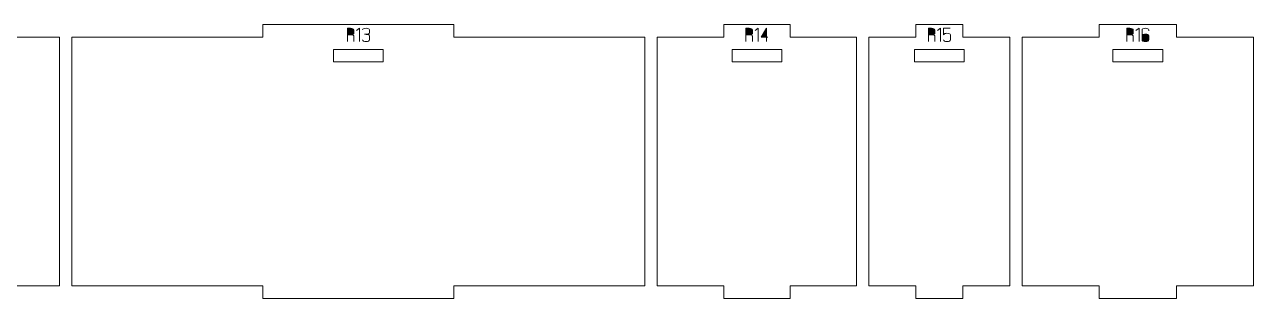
# Model space of a CAD drawing. Header units: centimetres. Extents: x -250 to 250, y -508 to 508.
# Drawn here: x 104.81 to 134.46, y 59.58 to 66.18 of the extents above; entities that cross this region are included whole.
import ezdxf

# ---------------------------------------------------------------- set-up
doc = ezdxf.new("R2010")
doc.units = ezdxf.units.CM
doc.header["$MEASUREMENT"] = 0
doc.layers.add('Capa 1', color=7, linetype='Continuous')

msp = doc.modelspace()

# ---------------------------------------------------------------- hatches: boundary and pattern name
at = {"layer": 'Capa 1', "true_color": 0x3e4095}
h = msp.add_hatch(color=175, dxfattribs=at)
edge = h.paths.add_edge_path()
edge.add_spline(control_points=[(112.66938, 65.93568), (112.70179, 65.93782), (112.72365, 65.94202), (112.73496, 65.94829), (112.74628, 65.95456), (112.75193, 65.96167), (112.75193, 65.96962), (112.75193, 65.96962), (112.75193, 66.05538), (112.75193, 66.05538), (112.75193, 66.06516), (112.74391, 66.07349), (112.72786, 66.08037), (112.7118, 66.08725), (112.69231, 66.09069), (112.66938, 66.09069), (112.66938, 66.09069), (112.59463, 66.09069), (112.59463, 66.09069), (112.59463, 66.09069), (112.59463, 65.93568), (112.59463, 65.93568), (112.59463, 65.93568), (112.66938, 65.93568), (112.66938, 65.93568)], knot_values=[0, 0, 0, 0, 0.125, 0.125, 0.125, 0.25, 0.25, 0.25, 0.375, 0.375, 0.375, 0.5, 0.5, 0.5, 0.625, 0.625, 0.625, 0.75, 0.75, 0.75, 0.875, 0.875, 0.875, 1, 1, 1, 1], degree=3, periodic=1)
h = msp.add_hatch(color=175, dxfattribs=at)
edge = h.paths.add_edge_path()
edge.add_spline(control_points=[(112.59463, 65.77425), (112.59463, 65.77425), (112.59463, 66.09069), (112.59463, 66.09069), (112.59463, 66.09069), (112.66938, 66.09069), (112.66938, 66.09069), (112.69231, 66.09069), (112.7118, 66.08725), (112.72786, 66.08037), (112.74391, 66.07349), (112.75193, 66.06516), (112.75193, 66.05538), (112.75193, 66.05538), (112.75193, 65.96962), (112.75193, 65.96962), (112.75193, 65.96167), (112.74628, 65.95456), (112.73496, 65.94829), (112.72365, 65.94202), (112.70179, 65.93782), (112.66938, 65.93568), (112.70179, 65.93354), (112.72365, 65.92934), (112.73496, 65.92307), (112.74628, 65.9168), (112.75193, 65.90969), (112.75193, 65.90174), (112.75193, 65.90174), (112.75193, 65.77425), (112.75193, 65.77425), (112.75193, 65.77425), (112.75193, 65.90174), (112.75193, 65.90174), (112.75193, 65.90969), (112.74628, 65.9168), (112.73496, 65.92307), (112.72365, 65.92934), (112.70179, 65.93354), (112.66938, 65.93568), (112.66938, 65.93568), (112.59463, 65.93568), (112.59463, 65.93568), (112.59463, 65.93568), (112.59463, 65.77425), (112.59463, 65.77425)], knot_values=[0, 0, 0, 0, 0.06666667, 0.06666667, 0.06666667, 0.13333333, 0.13333333, 0.13333333, 0.2, 0.2, 0.2, 0.26666667, 0.26666667, 0.26666667, 0.33333333, 0.33333333, 0.33333333, 0.4, 0.4, 0.4, 0.46666667, 0.46666667, 0.46666667, 0.53333333, 0.53333333, 0.53333333, 0.6, 0.6, 0.6, 0.66666667, 0.66666667, 0.66666667, 0.73333333, 0.73333333, 0.73333333, 0.8, 0.8, 0.8, 0.86666667, 0.86666667, 0.86666667, 0.93333333, 0.93333333, 0.93333333, 1, 1, 1, 1], degree=3, periodic=1)
h = msp.add_hatch(color=175, dxfattribs=at)
edge = h.paths.add_edge_path()
edge.add_spline(control_points=[(112.89089, 66.09115), (112.89089, 66.09115), (112.81476, 66.03841), (112.81476, 66.03841), (112.81476, 66.03841), (112.89089, 66.09115), (112.89089, 66.09115), (112.89089, 66.09115), (112.89089, 65.77425), (112.89089, 65.77425), (112.89089, 65.77425), (112.89089, 66.09115), (112.89089, 66.09115)], knot_values=[0, 0, 0, 0, 0.25, 0.25, 0.25, 0.5, 0.5, 0.5, 0.75, 0.75, 0.75, 1, 1, 1, 1], degree=3, periodic=1)
h = msp.add_hatch(color=175, dxfattribs=at)
edge = h.paths.add_edge_path()
edge.add_spline(control_points=[(113.04407, 65.77425), (113.02053, 65.77425), (113.00088, 65.77769), (112.98514, 65.78457), (112.96939, 65.79145), (112.96152, 65.79978), (112.96152, 65.80956), (112.96152, 65.79978), (112.96939, 65.79145), (112.98514, 65.78457), (113.00088, 65.77769), (113.02053, 65.77425), (113.04407, 65.77425), (113.06761, 65.77425), (113.08726, 65.77769), (113.103, 65.78457), (113.11875, 65.79145), (113.12662, 65.79978), (113.12662, 65.80956), (113.12662, 65.80956), (113.12662, 65.91275), (113.12662, 65.91275), (113.12662, 65.92101), (113.12096, 65.92819), (113.10965, 65.9343), (113.09834, 65.94042), (113.06517, 65.94455), (113.01013, 65.94669), (113.06486, 65.95005), (113.09773, 65.95403), (113.10873, 65.95861), (113.11974, 65.9632), (113.1257, 65.97069), (113.12662, 65.98108), (113.12662, 65.98108), (113.12662, 66.05538), (113.12662, 66.05538), (113.12662, 66.06516), (113.11875, 66.07349), (113.103, 66.08037), (113.08726, 66.08725), (113.06761, 66.09069), (113.04407, 66.09069), (113.02053, 66.09069), (113.00088, 66.08725), (112.98514, 66.08037), (112.96939, 66.07349), (112.96152, 66.06516), (112.96152, 66.05538), (112.96152, 66.06516), (112.96939, 66.07349), (112.98514, 66.08037), (113.00088, 66.08725), (113.02053, 66.09069), (113.04407, 66.09069), (113.06761, 66.09069), (113.08726, 66.08725), (113.103, 66.08037), (113.11875, 66.07349), (113.12662, 66.06516), (113.12662, 66.05538), (113.12662, 66.05538), (113.12662, 65.98108), (113.12662, 65.98108), (113.1257, 65.97069), (113.11974, 65.9632), (113.10873, 65.95861), (113.09773, 65.95403), (113.06486, 65.95005), (113.01013, 65.94669), (113.06517, 65.94455), (113.09834, 65.94042), (113.10965, 65.9343), (113.12096, 65.92819), (113.12662, 65.92101), (113.12662, 65.91275), (113.12662, 65.91275), (113.12662, 65.80956), (113.12662, 65.80956), (113.12662, 65.79978), (113.11875, 65.79145), (113.103, 65.78457), (113.08726, 65.77769), (113.06761, 65.77425), (113.04407, 65.77425)], knot_values=[0, 0, 0, 0, 0.03571429, 0.03571429, 0.03571429, 0.07142857, 0.07142857, 0.07142857, 0.10714286, 0.10714286, 0.10714286, 0.14285714, 0.14285714, 0.14285714, 0.17857143, 0.17857143, 0.17857143, 0.21428571, 0.21428571, 0.21428571, 0.25, 0.25, 0.25, 0.28571429, 0.28571429, 0.28571429, 0.32142857, 0.32142857, 0.32142857, 0.35714286, 0.35714286, 0.35714286, 0.39285714, 0.39285714, 0.39285714, 0.42857143, 0.42857143, 0.42857143, 0.46428571, 0.46428571, 0.46428571, 0.5, 0.5, 0.5, 0.53571429, 0.53571429, 0.53571429, 0.57142857, 0.57142857, 0.57142857, 0.60714286, 0.60714286, 0.60714286, 0.64285714, 0.64285714, 0.64285714, 0.67857143, 0.67857143, 0.67857143, 0.71428571, 0.71428571, 0.71428571, 0.75, 0.75, 0.75, 0.78571429, 0.78571429, 0.78571429, 0.82142857, 0.82142857, 0.82142857, 0.85714286, 0.85714286, 0.85714286, 0.89285714, 0.89285714, 0.89285714, 0.92857143, 0.92857143, 0.92857143, 0.96428571, 0.96428571, 0.96428571, 1, 1, 1, 1], degree=3, periodic=1)
h = msp.add_hatch(color=175, dxfattribs=at)
edge = h.paths.add_edge_path()
edge.add_spline(control_points=[(122.28724, 65.93568), (122.31965, 65.93782), (122.34151, 65.94202), (122.35282, 65.94829), (122.36414, 65.95456), (122.36979, 65.96167), (122.36979, 65.96962), (122.36979, 65.96962), (122.36979, 66.05538), (122.36979, 66.05538), (122.36979, 66.06516), (122.36177, 66.07349), (122.34572, 66.08037), (122.32966, 66.08725), (122.31017, 66.09069), (122.28724, 66.09069), (122.28724, 66.09069), (122.21249, 66.09069), (122.21249, 66.09069), (122.21249, 66.09069), (122.21249, 65.93568), (122.21249, 65.93568), (122.21249, 65.93568), (122.28724, 65.93568), (122.28724, 65.93568)], knot_values=[0, 0, 0, 0, 0.125, 0.125, 0.125, 0.25, 0.25, 0.25, 0.375, 0.375, 0.375, 0.5, 0.5, 0.5, 0.625, 0.625, 0.625, 0.75, 0.75, 0.75, 0.875, 0.875, 0.875, 1, 1, 1, 1], degree=3, periodic=1)
h = msp.add_hatch(color=175, dxfattribs=at)
edge = h.paths.add_edge_path()
edge.add_spline(control_points=[(122.21249, 65.77425), (122.21249, 65.77425), (122.21249, 66.09069), (122.21249, 66.09069), (122.21249, 66.09069), (122.28724, 66.09069), (122.28724, 66.09069), (122.31017, 66.09069), (122.32966, 66.08725), (122.34572, 66.08037), (122.36177, 66.07349), (122.36979, 66.06516), (122.36979, 66.05538), (122.36979, 66.05538), (122.36979, 65.96962), (122.36979, 65.96962), (122.36979, 65.96167), (122.36414, 65.95456), (122.35282, 65.94829), (122.34151, 65.94202), (122.31965, 65.93782), (122.28724, 65.93568), (122.31965, 65.93354), (122.34151, 65.92934), (122.35282, 65.92307), (122.36414, 65.9168), (122.36979, 65.90969), (122.36979, 65.90174), (122.36979, 65.90174), (122.36979, 65.77425), (122.36979, 65.77425), (122.36979, 65.77425), (122.36979, 65.90174), (122.36979, 65.90174), (122.36979, 65.90969), (122.36414, 65.9168), (122.35282, 65.92307), (122.34151, 65.92934), (122.31965, 65.93354), (122.28724, 65.93568), (122.28724, 65.93568), (122.21249, 65.93568), (122.21249, 65.93568), (122.21249, 65.93568), (122.21249, 65.77425), (122.21249, 65.77425)], knot_values=[0, 0, 0, 0, 0.06666667, 0.06666667, 0.06666667, 0.13333333, 0.13333333, 0.13333333, 0.2, 0.2, 0.2, 0.26666667, 0.26666667, 0.26666667, 0.33333333, 0.33333333, 0.33333333, 0.4, 0.4, 0.4, 0.46666667, 0.46666667, 0.46666667, 0.53333333, 0.53333333, 0.53333333, 0.6, 0.6, 0.6, 0.66666667, 0.66666667, 0.66666667, 0.73333333, 0.73333333, 0.73333333, 0.8, 0.8, 0.8, 0.86666667, 0.86666667, 0.86666667, 0.93333333, 0.93333333, 0.93333333, 1, 1, 1, 1], degree=3, periodic=1)
h = msp.add_hatch(color=175, dxfattribs=at)
edge = h.paths.add_edge_path()
edge.add_spline(control_points=[(122.50875, 66.09115), (122.50875, 66.09115), (122.43262, 66.03841), (122.43262, 66.03841), (122.43262, 66.03841), (122.50875, 66.09115), (122.50875, 66.09115), (122.50875, 66.09115), (122.50875, 65.77425), (122.50875, 65.77425), (122.50875, 65.77425), (122.50875, 66.09115), (122.50875, 66.09115)], knot_values=[0, 0, 0, 0, 0.25, 0.25, 0.25, 0.5, 0.5, 0.5, 0.75, 0.75, 0.75, 1, 1, 1, 1], degree=3, periodic=1)
h = msp.add_hatch(color=175, dxfattribs=at)
edge = h.paths.add_edge_path()
edge.add_spline(control_points=[(122.70917, 65.87881), (122.70917, 65.87881), (122.70917, 66.09115), (122.70917, 66.09115), (122.70917, 66.09115), (122.57938, 65.87881), (122.57938, 65.87881), (122.57938, 65.87881), (122.70917, 65.87881), (122.70917, 65.87881)], knot_values=[0, 0, 0, 0, 0.33333333, 0.33333333, 0.33333333, 0.66666667, 0.66666667, 0.66666667, 1, 1, 1, 1], degree=3, periodic=1)
h = msp.add_hatch(color=175, dxfattribs=at)
edge = h.paths.add_edge_path()
edge.add_spline(control_points=[(122.70917, 65.87881), (122.70917, 65.87881), (122.70917, 65.77425), (122.70917, 65.77425), (122.70917, 65.77425), (122.70917, 65.87881), (122.70917, 65.87881), (122.70917, 65.87881), (122.57938, 65.87881), (122.57938, 65.87881), (122.57938, 65.87881), (122.70917, 66.09115), (122.70917, 66.09115), (122.70917, 66.09115), (122.70917, 65.87881), (122.70917, 65.87881), (122.70917, 65.87881), (122.73898, 65.87881), (122.73898, 65.87881), (122.73898, 65.87881), (122.70917, 65.87881), (122.70917, 65.87881)], knot_values=[0, 0, 0, 0, 0.14285714, 0.14285714, 0.14285714, 0.28571429, 0.28571429, 0.28571429, 0.42857143, 0.42857143, 0.42857143, 0.57142857, 0.57142857, 0.57142857, 0.71428571, 0.71428571, 0.71428571, 0.85714286, 0.85714286, 0.85714286, 1, 1, 1, 1], degree=3, periodic=1)
h = msp.add_hatch(color=175, dxfattribs=at)
edge = h.paths.add_edge_path()
edge.add_spline(control_points=[(126.68784, 65.93568), (126.72025, 65.93782), (126.74211, 65.94202), (126.75342, 65.94829), (126.76474, 65.95456), (126.77039, 65.96167), (126.77039, 65.96962), (126.77039, 65.96962), (126.77039, 66.05538), (126.77039, 66.05538), (126.77039, 66.06516), (126.76237, 66.07349), (126.74632, 66.08037), (126.73026, 66.08725), (126.71077, 66.09069), (126.68784, 66.09069), (126.68784, 66.09069), (126.61309, 66.09069), (126.61309, 66.09069), (126.61309, 66.09069), (126.61309, 65.93568), (126.61309, 65.93568), (126.61309, 65.93568), (126.68784, 65.93568), (126.68784, 65.93568)], knot_values=[0, 0, 0, 0, 0.125, 0.125, 0.125, 0.25, 0.25, 0.25, 0.375, 0.375, 0.375, 0.5, 0.5, 0.5, 0.625, 0.625, 0.625, 0.75, 0.75, 0.75, 0.875, 0.875, 0.875, 1, 1, 1, 1], degree=3, periodic=1)
h = msp.add_hatch(color=175, dxfattribs=at)
edge = h.paths.add_edge_path()
edge.add_spline(control_points=[(126.61309, 65.77425), (126.61309, 65.77425), (126.61309, 66.09069), (126.61309, 66.09069), (126.61309, 66.09069), (126.68784, 66.09069), (126.68784, 66.09069), (126.71077, 66.09069), (126.73026, 66.08725), (126.74632, 66.08037), (126.76237, 66.07349), (126.77039, 66.06516), (126.77039, 66.05538), (126.77039, 66.05538), (126.77039, 65.96962), (126.77039, 65.96962), (126.77039, 65.96167), (126.76474, 65.95456), (126.75342, 65.94829), (126.74211, 65.94202), (126.72025, 65.93782), (126.68784, 65.93568), (126.72025, 65.93354), (126.74211, 65.92934), (126.75342, 65.92307), (126.76474, 65.9168), (126.77039, 65.90969), (126.77039, 65.90174), (126.77039, 65.90174), (126.77039, 65.77425), (126.77039, 65.77425), (126.77039, 65.77425), (126.77039, 65.90174), (126.77039, 65.90174), (126.77039, 65.90969), (126.76474, 65.9168), (126.75342, 65.92307), (126.74211, 65.92934), (126.72025, 65.93354), (126.68784, 65.93568), (126.68784, 65.93568), (126.61309, 65.93568), (126.61309, 65.93568), (126.61309, 65.93568), (126.61309, 65.77425), (126.61309, 65.77425)], knot_values=[0, 0, 0, 0, 0.06666667, 0.06666667, 0.06666667, 0.13333333, 0.13333333, 0.13333333, 0.2, 0.2, 0.2, 0.26666667, 0.26666667, 0.26666667, 0.33333333, 0.33333333, 0.33333333, 0.4, 0.4, 0.4, 0.46666667, 0.46666667, 0.46666667, 0.53333333, 0.53333333, 0.53333333, 0.6, 0.6, 0.6, 0.66666667, 0.66666667, 0.66666667, 0.73333333, 0.73333333, 0.73333333, 0.8, 0.8, 0.8, 0.86666667, 0.86666667, 0.86666667, 0.93333333, 0.93333333, 0.93333333, 1, 1, 1, 1], degree=3, periodic=1)
h = msp.add_hatch(color=175, dxfattribs=at)
edge = h.paths.add_edge_path()
edge.add_spline(control_points=[(126.90935, 66.09115), (126.90935, 66.09115), (126.83322, 66.03841), (126.83322, 66.03841), (126.83322, 66.03841), (126.90935, 66.09115), (126.90935, 66.09115), (126.90935, 66.09115), (126.90935, 65.77425), (126.90935, 65.77425), (126.90935, 65.77425), (126.90935, 66.09115), (126.90935, 66.09115)], knot_values=[0, 0, 0, 0, 0.25, 0.25, 0.25, 0.5, 0.5, 0.5, 0.75, 0.75, 0.75, 1, 1, 1, 1], degree=3, periodic=1)
h = msp.add_hatch(color=175, dxfattribs=at)
edge = h.paths.add_edge_path()
edge.add_spline(control_points=[(127.06253, 65.77425), (127.03899, 65.77425), (127.01934, 65.77769), (127.0036, 65.78457), (126.98785, 65.79145), (126.97998, 65.79978), (126.97998, 65.80956), (126.97998, 65.79978), (126.98785, 65.79145), (127.0036, 65.78457), (127.01934, 65.77769), (127.03899, 65.77425), (127.06253, 65.77425), (127.08607, 65.77425), (127.10572, 65.77769), (127.12146, 65.78457), (127.13721, 65.79145), (127.14508, 65.79978), (127.14508, 65.80956), (127.14508, 65.80956), (127.14508, 65.93522), (127.14508, 65.93522), (127.14508, 65.94501), (127.13721, 65.95334), (127.12146, 65.96022), (127.10572, 65.9671), (127.08607, 65.97054), (127.06253, 65.97054), (127.04113, 65.9687), (127.02462, 65.96625), (127.013, 65.9632), (127.00138, 65.96014), (126.99038, 65.95081), (126.97998, 65.93522), (126.97998, 65.93522), (126.97998, 66.09069), (126.97998, 66.09069), (126.97998, 66.09069), (127.13958, 66.09069), (127.13958, 66.09069), (127.13958, 66.09069), (126.97998, 66.09069), (126.97998, 66.09069), (126.97998, 66.09069), (126.97998, 65.93522), (126.97998, 65.93522), (126.99038, 65.95081), (127.00138, 65.96014), (127.013, 65.9632), (127.02462, 65.96625), (127.04113, 65.9687), (127.06253, 65.97054), (127.08607, 65.97054), (127.10572, 65.9671), (127.12146, 65.96022), (127.13721, 65.95334), (127.14508, 65.94501), (127.14508, 65.93522), (127.14508, 65.93522), (127.14508, 65.80956), (127.14508, 65.80956), (127.14508, 65.79978), (127.13721, 65.79145), (127.12146, 65.78457), (127.10572, 65.77769), (127.08607, 65.77425), (127.06253, 65.77425)], knot_values=[0, 0, 0, 0, 0.04545455, 0.04545455, 0.04545455, 0.09090909, 0.09090909, 0.09090909, 0.13636364, 0.13636364, 0.13636364, 0.18181818, 0.18181818, 0.18181818, 0.22727273, 0.22727273, 0.22727273, 0.27272727, 0.27272727, 0.27272727, 0.31818182, 0.31818182, 0.31818182, 0.36363636, 0.36363636, 0.36363636, 0.40909091, 0.40909091, 0.40909091, 0.45454545, 0.45454545, 0.45454545, 0.5, 0.5, 0.5, 0.54545455, 0.54545455, 0.54545455, 0.59090909, 0.59090909, 0.59090909, 0.63636364, 0.63636364, 0.63636364, 0.68181818, 0.68181818, 0.68181818, 0.72727273, 0.72727273, 0.72727273, 0.77272727, 0.77272727, 0.77272727, 0.81818182, 0.81818182, 0.81818182, 0.86363636, 0.86363636, 0.86363636, 0.90909091, 0.90909091, 0.90909091, 0.95454545, 0.95454545, 0.95454545, 1, 1, 1, 1], degree=3, periodic=1)
h = msp.add_hatch(color=175, dxfattribs=at)
edge = h.paths.add_edge_path()
edge.add_spline(control_points=[(131.47599, 65.93568), (131.5084, 65.93782), (131.53026, 65.94202), (131.54157, 65.94829), (131.55289, 65.95456), (131.55854, 65.96167), (131.55854, 65.96962), (131.55854, 65.96962), (131.55854, 66.05538), (131.55854, 66.05538), (131.55854, 66.06516), (131.55052, 66.07349), (131.53447, 66.08037), (131.51841, 66.08725), (131.49892, 66.09069), (131.47599, 66.09069), (131.47599, 66.09069), (131.40124, 66.09069), (131.40124, 66.09069), (131.40124, 66.09069), (131.40124, 65.93568), (131.40124, 65.93568), (131.40124, 65.93568), (131.47599, 65.93568), (131.47599, 65.93568)], knot_values=[0, 0, 0, 0, 0.125, 0.125, 0.125, 0.25, 0.25, 0.25, 0.375, 0.375, 0.375, 0.5, 0.5, 0.5, 0.625, 0.625, 0.625, 0.75, 0.75, 0.75, 0.875, 0.875, 0.875, 1, 1, 1, 1], degree=3, periodic=1)
h = msp.add_hatch(color=175, dxfattribs=at)
edge = h.paths.add_edge_path()
edge.add_spline(control_points=[(131.40124, 65.77425), (131.40124, 65.77425), (131.40124, 66.09069), (131.40124, 66.09069), (131.40124, 66.09069), (131.47599, 66.09069), (131.47599, 66.09069), (131.49892, 66.09069), (131.51841, 66.08725), (131.53447, 66.08037), (131.55052, 66.07349), (131.55854, 66.06516), (131.55854, 66.05538), (131.55854, 66.05538), (131.55854, 65.96962), (131.55854, 65.96962), (131.55854, 65.96167), (131.55289, 65.95456), (131.54157, 65.94829), (131.53026, 65.94202), (131.5084, 65.93782), (131.47599, 65.93568), (131.5084, 65.93354), (131.53026, 65.92934), (131.54157, 65.92307), (131.55289, 65.9168), (131.55854, 65.90969), (131.55854, 65.90174), (131.55854, 65.90174), (131.55854, 65.77425), (131.55854, 65.77425), (131.55854, 65.77425), (131.55854, 65.90174), (131.55854, 65.90174), (131.55854, 65.90969), (131.55289, 65.9168), (131.54157, 65.92307), (131.53026, 65.92934), (131.5084, 65.93354), (131.47599, 65.93568), (131.47599, 65.93568), (131.40124, 65.93568), (131.40124, 65.93568), (131.40124, 65.93568), (131.40124, 65.77425), (131.40124, 65.77425)], knot_values=[0, 0, 0, 0, 0.06666667, 0.06666667, 0.06666667, 0.13333333, 0.13333333, 0.13333333, 0.2, 0.2, 0.2, 0.26666667, 0.26666667, 0.26666667, 0.33333333, 0.33333333, 0.33333333, 0.4, 0.4, 0.4, 0.46666667, 0.46666667, 0.46666667, 0.53333333, 0.53333333, 0.53333333, 0.6, 0.6, 0.6, 0.66666667, 0.66666667, 0.66666667, 0.73333333, 0.73333333, 0.73333333, 0.8, 0.8, 0.8, 0.86666667, 0.86666667, 0.86666667, 0.93333333, 0.93333333, 0.93333333, 1, 1, 1, 1], degree=3, periodic=1)
h = msp.add_hatch(color=175, dxfattribs=at)
edge = h.paths.add_edge_path()
edge.add_spline(control_points=[(131.6975, 66.09115), (131.6975, 66.09115), (131.62137, 66.03841), (131.62137, 66.03841), (131.62137, 66.03841), (131.6975, 66.09115), (131.6975, 66.09115), (131.6975, 66.09115), (131.6975, 65.77425), (131.6975, 65.77425), (131.6975, 65.77425), (131.6975, 66.09115), (131.6975, 66.09115)], knot_values=[0, 0, 0, 0, 0.25, 0.25, 0.25, 0.5, 0.5, 0.5, 0.75, 0.75, 0.75, 1, 1, 1, 1], degree=3, periodic=1)
h = msp.add_hatch(color=175, dxfattribs=at)
edge = h.paths.add_edge_path()
edge.add_spline(control_points=[(131.85068, 65.77425), (131.82714, 65.77425), (131.80749, 65.77769), (131.79175, 65.78457), (131.776, 65.79145), (131.76813, 65.79978), (131.76813, 65.80956), (131.76813, 65.80956), (131.76813, 65.91642), (131.76813, 65.91642), (131.76813, 65.91642), (131.76813, 66.05538), (131.76813, 66.05538), (131.76813, 66.06516), (131.776, 66.07349), (131.79175, 66.08037), (131.80749, 66.08725), (131.82714, 66.09069), (131.85068, 66.09069), (131.87422, 66.09069), (131.89387, 66.08725), (131.90961, 66.08037), (131.92536, 66.07349), (131.93323, 66.06516), (131.93323, 66.05538), (131.93323, 66.05538), (131.93323, 66.0297), (131.93323, 66.0297), (131.93323, 66.0297), (131.93323, 66.05538), (131.93323, 66.05538), (131.93323, 66.06516), (131.92536, 66.07349), (131.90961, 66.08037), (131.89387, 66.08725), (131.87422, 66.09069), (131.85068, 66.09069), (131.82714, 66.09069), (131.80749, 66.08725), (131.79175, 66.08037), (131.776, 66.07349), (131.76813, 66.06516), (131.76813, 66.05538), (131.76813, 66.05538), (131.76813, 65.91642), (131.76813, 65.91642), (131.76813, 65.92559), (131.77768, 65.93377), (131.79679, 65.94095), (131.8159, 65.94814), (131.83386, 65.95173), (131.85068, 65.95173), (131.87422, 65.95173), (131.89387, 65.94829), (131.90961, 65.94141), (131.92536, 65.93453), (131.93323, 65.9262), (131.93323, 65.91642), (131.93323, 65.91642), (131.93323, 65.80956), (131.93323, 65.80956), (131.93323, 65.79978), (131.92536, 65.79145), (131.90961, 65.78457), (131.89387, 65.77769), (131.87422, 65.77425), (131.85068, 65.77425)], knot_values=[0, 0, 0, 0, 0.04545455, 0.04545455, 0.04545455, 0.09090909, 0.09090909, 0.09090909, 0.13636364, 0.13636364, 0.13636364, 0.18181818, 0.18181818, 0.18181818, 0.22727273, 0.22727273, 0.22727273, 0.27272727, 0.27272727, 0.27272727, 0.31818182, 0.31818182, 0.31818182, 0.36363636, 0.36363636, 0.36363636, 0.40909091, 0.40909091, 0.40909091, 0.45454545, 0.45454545, 0.45454545, 0.5, 0.5, 0.5, 0.54545455, 0.54545455, 0.54545455, 0.59090909, 0.59090909, 0.59090909, 0.63636364, 0.63636364, 0.63636364, 0.68181818, 0.68181818, 0.68181818, 0.72727273, 0.72727273, 0.72727273, 0.77272727, 0.77272727, 0.77272727, 0.81818182, 0.81818182, 0.81818182, 0.86363636, 0.86363636, 0.86363636, 0.90909091, 0.90909091, 0.90909091, 0.95454545, 0.95454545, 0.95454545, 1, 1, 1, 1], degree=3, periodic=1)
h = msp.add_hatch(color=175, dxfattribs=at)
edge = h.paths.add_edge_path()
edge.add_spline(control_points=[(131.76813, 65.80956), (131.76813, 65.79978), (131.776, 65.79145), (131.79175, 65.78457), (131.80749, 65.77769), (131.82714, 65.77425), (131.85068, 65.77425), (131.87422, 65.77425), (131.89387, 65.77769), (131.90961, 65.78457), (131.92536, 65.79145), (131.93323, 65.79978), (131.93323, 65.80956), (131.93323, 65.80956), (131.93323, 65.91642), (131.93323, 65.91642), (131.93323, 65.9262), (131.92536, 65.93453), (131.90961, 65.94141), (131.89387, 65.94829), (131.87422, 65.95173), (131.85068, 65.95173), (131.83386, 65.95173), (131.8159, 65.94814), (131.79679, 65.94095), (131.77768, 65.93377), (131.76813, 65.92559), (131.76813, 65.91642), (131.76813, 65.91642), (131.76813, 65.80956), (131.76813, 65.80956)], knot_values=[0, 0, 0, 0, 0.1, 0.1, 0.1, 0.2, 0.2, 0.2, 0.3, 0.3, 0.3, 0.4, 0.4, 0.4, 0.5, 0.5, 0.5, 0.6, 0.6, 0.6, 0.7, 0.7, 0.7, 0.8, 0.8, 0.8, 0.9, 0.9, 0.9, 1, 1, 1, 1], degree=3, periodic=1)

# ---------------------------------------------------------------- linework, layer by layer
at = {"layer": 'Capa 1', "color": 240, "lineweight": 20}
for points, knots in [([(100.84124, 65.88065), (100.84124, 65.88065), (100.84124, 59.88065), (100.84124, 59.88065), (100.84124, 59.88065), (102.44409, 59.88065), (102.44409, 59.88065), (102.44409, 59.88065), (102.44409, 59.58065), (102.44409, 59.58065), (102.44409, 59.58065), (104.04695, 59.58065), (104.04695, 59.58065), (104.04695, 59.58065), (104.04695, 59.88065), (104.04695, 59.88065), (104.04695, 59.88065), (105.64981, 59.88065), (105.64981, 59.88065), (105.64981, 59.88065), (105.64981, 65.88065), (105.64981, 65.88065), (105.64981, 65.88065), (104.04695, 65.88065), (104.04695, 65.88065), (104.04695, 65.88065), (104.04695, 66.18065), (104.04695, 66.18065), (104.04695, 66.18065), (102.44409, 66.18065), (102.44409, 66.18065), (102.44409, 66.18065), (102.44409, 65.88065), (102.44409, 65.88065), (102.44409, 65.88065), (100.84124, 65.88065), (100.84124, 65.88065)], [0, 0, 0, 0, 0.08333333, 0.08333333, 0.08333333, 0.16666667, 0.16666667, 0.16666667, 0.25, 0.25, 0.25, 0.33333333, 0.33333333, 0.33333333, 0.41666667, 0.41666667, 0.41666667, 0.5, 0.5, 0.5, 0.58333333, 0.58333333, 0.58333333, 0.66666667, 0.66666667, 0.66666667, 0.75, 0.75, 0.75, 0.83333333, 0.83333333, 0.83333333, 0.91666667, 0.91666667, 0.91666667, 1, 1, 1, 1]), ([(105.94981, 65.88065), (105.94981, 65.88065), (105.94981, 59.88065), (105.94981, 59.88065), (105.94981, 59.88065), (110.55702, 59.88065), (110.55702, 59.88065), (110.55702, 59.88065), (110.55702, 59.58065), (110.55702, 59.58065), (110.55702, 59.58065), (115.16423, 59.58065), (115.16423, 59.58065), (115.16423, 59.58065), (115.16423, 59.88065), (115.16423, 59.88065), (115.16423, 59.88065), (119.77145, 59.88065), (119.77145, 59.88065), (119.77145, 59.88065), (119.77145, 65.88065), (119.77145, 65.88065), (119.77145, 65.88065), (115.16423, 65.88065), (115.16423, 65.88065), (115.16423, 65.88065), (115.16423, 66.18065), (115.16423, 66.18065), (115.16423, 66.18065), (110.55702, 66.18065), (110.55702, 66.18065), (110.55702, 66.18065), (110.55702, 65.88065), (110.55702, 65.88065), (110.55702, 65.88065), (105.94981, 65.88065), (105.94981, 65.88065)], [0, 0, 0, 0, 0.08333333, 0.08333333, 0.08333333, 0.16666667, 0.16666667, 0.16666667, 0.25, 0.25, 0.25, 0.33333333, 0.33333333, 0.33333333, 0.41666667, 0.41666667, 0.41666667, 0.5, 0.5, 0.5, 0.58333333, 0.58333333, 0.58333333, 0.66666667, 0.66666667, 0.66666667, 0.75, 0.75, 0.75, 0.83333333, 0.83333333, 0.83333333, 0.91666667, 0.91666667, 0.91666667, 1, 1, 1, 1]), ([(120.07145, 65.88065), (120.07145, 65.88065), (120.07145, 59.88065), (120.07145, 59.88065), (120.07145, 59.88065), (121.6743, 59.88065), (121.6743, 59.88065), (121.6743, 59.88065), (121.6743, 59.58065), (121.6743, 59.58065), (121.6743, 59.58065), (123.27716, 59.58065), (123.27716, 59.58065), (123.27716, 59.58065), (123.27716, 59.88065), (123.27716, 59.88065), (123.27716, 59.88065), (124.88002, 59.88065), (124.88002, 59.88065), (124.88002, 59.88065), (124.88002, 65.88065), (124.88002, 65.88065), (124.88002, 65.88065), (123.27716, 65.88065), (123.27716, 65.88065), (123.27716, 65.88065), (123.27716, 66.18065), (123.27716, 66.18065), (123.27716, 66.18065), (121.6743, 66.18065), (121.6743, 66.18065), (121.6743, 66.18065), (121.6743, 65.88065), (121.6743, 65.88065), (121.6743, 65.88065), (120.07145, 65.88065), (120.07145, 65.88065)], [0, 0, 0, 0, 0.08333333, 0.08333333, 0.08333333, 0.16666667, 0.16666667, 0.16666667, 0.25, 0.25, 0.25, 0.33333333, 0.33333333, 0.33333333, 0.41666667, 0.41666667, 0.41666667, 0.5, 0.5, 0.5, 0.58333333, 0.58333333, 0.58333333, 0.66666667, 0.66666667, 0.66666667, 0.75, 0.75, 0.75, 0.83333333, 0.83333333, 0.83333333, 0.91666667, 0.91666667, 0.91666667, 1, 1, 1, 1]), ([(125.18002, 65.88065), (125.18002, 65.88065), (125.18002, 59.88065), (125.18002, 59.88065), (125.18002, 59.88065), (126.31273, 59.88065), (126.31273, 59.88065), (126.31273, 59.88065), (126.31273, 59.58065), (126.31273, 59.58065), (126.31273, 59.58065), (127.44545, 59.58065), (127.44545, 59.58065), (127.44545, 59.58065), (127.44545, 59.88065), (127.44545, 59.88065), (127.44545, 59.88065), (128.57816, 59.88065), (128.57816, 59.88065), (128.57816, 59.88065), (128.57816, 65.88065), (128.57816, 65.88065), (128.57816, 65.88065), (127.44545, 65.88065), (127.44545, 65.88065), (127.44545, 65.88065), (127.44545, 66.18065), (127.44545, 66.18065), (127.44545, 66.18065), (126.31273, 66.18065), (126.31273, 66.18065), (126.31273, 66.18065), (126.31273, 65.88065), (126.31273, 65.88065), (126.31273, 65.88065), (125.18002, 65.88065), (125.18002, 65.88065)], [0, 0, 0, 0, 0.08333333, 0.08333333, 0.08333333, 0.16666667, 0.16666667, 0.16666667, 0.25, 0.25, 0.25, 0.33333333, 0.33333333, 0.33333333, 0.41666667, 0.41666667, 0.41666667, 0.5, 0.5, 0.5, 0.58333333, 0.58333333, 0.58333333, 0.66666667, 0.66666667, 0.66666667, 0.75, 0.75, 0.75, 0.83333333, 0.83333333, 0.83333333, 0.91666667, 0.91666667, 0.91666667, 1, 1, 1, 1]), ([(128.87816, 65.88065), (128.87816, 65.88065), (128.87816, 59.88065), (128.87816, 59.88065), (128.87816, 59.88065), (130.73755, 59.88065), (130.73755, 59.88065), (130.73755, 59.88065), (130.73755, 59.58065), (130.73755, 59.58065), (130.73755, 59.58065), (132.59693, 59.58065), (132.59693, 59.58065), (132.59693, 59.58065), (132.59693, 59.88065), (132.59693, 59.88065), (132.59693, 59.88065), (134.45632, 59.88065), (134.45632, 59.88065), (134.45632, 59.88065), (134.45632, 65.88065), (134.45632, 65.88065), (134.45632, 65.88065), (132.59693, 65.88065), (132.59693, 65.88065), (132.59693, 65.88065), (132.59693, 66.18065), (132.59693, 66.18065), (132.59693, 66.18065), (130.73755, 66.18065), (130.73755, 66.18065), (130.73755, 66.18065), (130.73755, 65.88065), (130.73755, 65.88065), (130.73755, 65.88065), (128.87816, 65.88065), (128.87816, 65.88065)], [0, 0, 0, 0, 0.08333333, 0.08333333, 0.08333333, 0.16666667, 0.16666667, 0.16666667, 0.25, 0.25, 0.25, 0.33333333, 0.33333333, 0.33333333, 0.41666667, 0.41666667, 0.41666667, 0.5, 0.5, 0.5, 0.58333333, 0.58333333, 0.58333333, 0.66666667, 0.66666667, 0.66666667, 0.75, 0.75, 0.75, 0.83333333, 0.83333333, 0.83333333, 0.91666667, 0.91666667, 0.91666667, 1, 1, 1, 1]), ([(112.26063, 65.28106), (112.26063, 65.28106), (113.46063, 65.28106), (113.46063, 65.28106), (113.46063, 65.28106), (113.46063, 65.58106), (113.46063, 65.58106), (113.46063, 65.58106), (112.26063, 65.58106), (112.26063, 65.58106), (112.26063, 65.58106), (112.26063, 65.28106), (112.26063, 65.28106)], [0, 0, 0, 0, 0.25, 0.25, 0.25, 0.5, 0.5, 0.5, 0.75, 0.75, 0.75, 1, 1, 1, 1]), ([(121.87574, 65.28106), (121.87574, 65.28106), (123.07574, 65.28106), (123.07574, 65.28106), (123.07574, 65.28106), (123.07574, 65.58106), (123.07574, 65.58106), (123.07574, 65.58106), (121.87574, 65.58106), (121.87574, 65.58106), (121.87574, 65.58106), (121.87574, 65.28106), (121.87574, 65.28106)], [0, 0, 0, 0, 0.25, 0.25, 0.25, 0.5, 0.5, 0.5, 0.75, 0.75, 0.75, 1, 1, 1, 1]), ([(126.27909, 65.28106), (126.27909, 65.28106), (127.47909, 65.28106), (127.47909, 65.28106), (127.47909, 65.28106), (127.47909, 65.58106), (127.47909, 65.58106), (127.47909, 65.58106), (126.27909, 65.58106), (126.27909, 65.58106), (126.27909, 65.58106), (126.27909, 65.28106), (126.27909, 65.28106)], [0, 0, 0, 0, 0.25, 0.25, 0.25, 0.5, 0.5, 0.5, 0.75, 0.75, 0.75, 1, 1, 1, 1]), ([(131.06724, 65.28106), (131.06724, 65.28106), (132.26724, 65.28106), (132.26724, 65.28106), (132.26724, 65.28106), (132.26724, 65.58106), (132.26724, 65.58106), (132.26724, 65.58106), (131.06724, 65.58106), (131.06724, 65.58106), (131.06724, 65.58106), (131.06724, 65.28106), (131.06724, 65.28106)], [0, 0, 0, 0, 0.25, 0.25, 0.25, 0.5, 0.5, 0.5, 0.75, 0.75, 0.75, 1, 1, 1, 1])]:
    msp.add_open_spline(points, degree=3, knots=knots, dxfattribs=at)
at = {"layer": 'Capa 1', "color": 114, "lineweight": 9}
for points, knots in [([(112.66938, 65.93568), (112.70179, 65.93782), (112.72365, 65.94202), (112.73496, 65.94829), (112.74628, 65.95456), (112.75193, 65.96167), (112.75193, 65.96962), (112.75193, 65.96962), (112.75193, 66.05538), (112.75193, 66.05538), (112.75193, 66.06516), (112.74391, 66.07349), (112.72786, 66.08037), (112.7118, 66.08725), (112.69231, 66.09069), (112.66938, 66.09069), (112.66938, 66.09069), (112.59463, 66.09069), (112.59463, 66.09069), (112.59463, 66.09069), (112.59463, 65.93568), (112.59463, 65.93568), (112.59463, 65.93568), (112.66938, 65.93568), (112.66938, 65.93568)], [0, 0, 0, 0, 0.125, 0.125, 0.125, 0.25, 0.25, 0.25, 0.375, 0.375, 0.375, 0.5, 0.5, 0.5, 0.625, 0.625, 0.625, 0.75, 0.75, 0.75, 0.875, 0.875, 0.875, 1, 1, 1, 1]), ([(112.59463, 65.77425), (112.59463, 65.77425), (112.59463, 66.09069), (112.59463, 66.09069), (112.59463, 66.09069), (112.66938, 66.09069), (112.66938, 66.09069), (112.69231, 66.09069), (112.7118, 66.08725), (112.72786, 66.08037), (112.74391, 66.07349), (112.75193, 66.06516), (112.75193, 66.05538), (112.75193, 66.05538), (112.75193, 65.96962), (112.75193, 65.96962), (112.75193, 65.96167), (112.74628, 65.95456), (112.73496, 65.94829), (112.72365, 65.94202), (112.70179, 65.93782), (112.66938, 65.93568), (112.70179, 65.93354), (112.72365, 65.92934), (112.73496, 65.92307), (112.74628, 65.9168), (112.75193, 65.90969), (112.75193, 65.90174), (112.75193, 65.90174), (112.75193, 65.77425), (112.75193, 65.77425), (112.75193, 65.77425), (112.75193, 65.90174), (112.75193, 65.90174), (112.75193, 65.90969), (112.74628, 65.9168), (112.73496, 65.92307), (112.72365, 65.92934), (112.70179, 65.93354), (112.66938, 65.93568), (112.66938, 65.93568), (112.59463, 65.93568), (112.59463, 65.93568), (112.59463, 65.93568), (112.59463, 65.77425), (112.59463, 65.77425)], [0, 0, 0, 0, 0.06666667, 0.06666667, 0.06666667, 0.13333333, 0.13333333, 0.13333333, 0.2, 0.2, 0.2, 0.26666667, 0.26666667, 0.26666667, 0.33333333, 0.33333333, 0.33333333, 0.4, 0.4, 0.4, 0.46666667, 0.46666667, 0.46666667, 0.53333333, 0.53333333, 0.53333333, 0.6, 0.6, 0.6, 0.66666667, 0.66666667, 0.66666667, 0.73333333, 0.73333333, 0.73333333, 0.8, 0.8, 0.8, 0.86666667, 0.86666667, 0.86666667, 0.93333333, 0.93333333, 0.93333333, 1, 1, 1, 1]), ([(112.89089, 66.09115), (112.89089, 66.09115), (112.81476, 66.03841), (112.81476, 66.03841), (112.81476, 66.03841), (112.89089, 66.09115), (112.89089, 66.09115), (112.89089, 66.09115), (112.89089, 65.77425), (112.89089, 65.77425), (112.89089, 65.77425), (112.89089, 66.09115), (112.89089, 66.09115)], [0, 0, 0, 0, 0.25, 0.25, 0.25, 0.5, 0.5, 0.5, 0.75, 0.75, 0.75, 1, 1, 1, 1]), ([(113.04407, 65.77425), (113.02053, 65.77425), (113.00088, 65.77769), (112.98514, 65.78457), (112.96939, 65.79145), (112.96152, 65.79978), (112.96152, 65.80956), (112.96152, 65.79978), (112.96939, 65.79145), (112.98514, 65.78457), (113.00088, 65.77769), (113.02053, 65.77425), (113.04407, 65.77425), (113.06761, 65.77425), (113.08726, 65.77769), (113.103, 65.78457), (113.11875, 65.79145), (113.12662, 65.79978), (113.12662, 65.80956), (113.12662, 65.80956), (113.12662, 65.91275), (113.12662, 65.91275), (113.12662, 65.92101), (113.12096, 65.92819), (113.10965, 65.9343), (113.09834, 65.94042), (113.06517, 65.94455), (113.01013, 65.94669), (113.06486, 65.95005), (113.09773, 65.95403), (113.10873, 65.95861), (113.11974, 65.9632), (113.1257, 65.97069), (113.12662, 65.98108), (113.12662, 65.98108), (113.12662, 66.05538), (113.12662, 66.05538), (113.12662, 66.06516), (113.11875, 66.07349), (113.103, 66.08037), (113.08726, 66.08725), (113.06761, 66.09069), (113.04407, 66.09069), (113.02053, 66.09069), (113.00088, 66.08725), (112.98514, 66.08037), (112.96939, 66.07349), (112.96152, 66.06516), (112.96152, 66.05538), (112.96152, 66.06516), (112.96939, 66.07349), (112.98514, 66.08037), (113.00088, 66.08725), (113.02053, 66.09069), (113.04407, 66.09069), (113.06761, 66.09069), (113.08726, 66.08725), (113.103, 66.08037), (113.11875, 66.07349), (113.12662, 66.06516), (113.12662, 66.05538), (113.12662, 66.05538), (113.12662, 65.98108), (113.12662, 65.98108), (113.1257, 65.97069), (113.11974, 65.9632), (113.10873, 65.95861), (113.09773, 65.95403), (113.06486, 65.95005), (113.01013, 65.94669), (113.06517, 65.94455), (113.09834, 65.94042), (113.10965, 65.9343), (113.12096, 65.92819), (113.12662, 65.92101), (113.12662, 65.91275), (113.12662, 65.91275), (113.12662, 65.80956), (113.12662, 65.80956), (113.12662, 65.79978), (113.11875, 65.79145), (113.103, 65.78457), (113.08726, 65.77769), (113.06761, 65.77425), (113.04407, 65.77425)], [0, 0, 0, 0, 0.03571429, 0.03571429, 0.03571429, 0.07142857, 0.07142857, 0.07142857, 0.10714286, 0.10714286, 0.10714286, 0.14285714, 0.14285714, 0.14285714, 0.17857143, 0.17857143, 0.17857143, 0.21428571, 0.21428571, 0.21428571, 0.25, 0.25, 0.25, 0.28571429, 0.28571429, 0.28571429, 0.32142857, 0.32142857, 0.32142857, 0.35714286, 0.35714286, 0.35714286, 0.39285714, 0.39285714, 0.39285714, 0.42857143, 0.42857143, 0.42857143, 0.46428571, 0.46428571, 0.46428571, 0.5, 0.5, 0.5, 0.53571429, 0.53571429, 0.53571429, 0.57142857, 0.57142857, 0.57142857, 0.60714286, 0.60714286, 0.60714286, 0.64285714, 0.64285714, 0.64285714, 0.67857143, 0.67857143, 0.67857143, 0.71428571, 0.71428571, 0.71428571, 0.75, 0.75, 0.75, 0.78571429, 0.78571429, 0.78571429, 0.82142857, 0.82142857, 0.82142857, 0.85714286, 0.85714286, 0.85714286, 0.89285714, 0.89285714, 0.89285714, 0.92857143, 0.92857143, 0.92857143, 0.96428571, 0.96428571, 0.96428571, 1, 1, 1, 1]), ([(122.28724, 65.93568), (122.31965, 65.93782), (122.34151, 65.94202), (122.35282, 65.94829), (122.36414, 65.95456), (122.36979, 65.96167), (122.36979, 65.96962), (122.36979, 65.96962), (122.36979, 66.05538), (122.36979, 66.05538), (122.36979, 66.06516), (122.36177, 66.07349), (122.34572, 66.08037), (122.32966, 66.08725), (122.31017, 66.09069), (122.28724, 66.09069), (122.28724, 66.09069), (122.21249, 66.09069), (122.21249, 66.09069), (122.21249, 66.09069), (122.21249, 65.93568), (122.21249, 65.93568), (122.21249, 65.93568), (122.28724, 65.93568), (122.28724, 65.93568)], [0, 0, 0, 0, 0.125, 0.125, 0.125, 0.25, 0.25, 0.25, 0.375, 0.375, 0.375, 0.5, 0.5, 0.5, 0.625, 0.625, 0.625, 0.75, 0.75, 0.75, 0.875, 0.875, 0.875, 1, 1, 1, 1]), ([(122.21249, 65.77425), (122.21249, 65.77425), (122.21249, 66.09069), (122.21249, 66.09069), (122.21249, 66.09069), (122.28724, 66.09069), (122.28724, 66.09069), (122.31017, 66.09069), (122.32966, 66.08725), (122.34572, 66.08037), (122.36177, 66.07349), (122.36979, 66.06516), (122.36979, 66.05538), (122.36979, 66.05538), (122.36979, 65.96962), (122.36979, 65.96962), (122.36979, 65.96167), (122.36414, 65.95456), (122.35282, 65.94829), (122.34151, 65.94202), (122.31965, 65.93782), (122.28724, 65.93568), (122.31965, 65.93354), (122.34151, 65.92934), (122.35282, 65.92307), (122.36414, 65.9168), (122.36979, 65.90969), (122.36979, 65.90174), (122.36979, 65.90174), (122.36979, 65.77425), (122.36979, 65.77425), (122.36979, 65.77425), (122.36979, 65.90174), (122.36979, 65.90174), (122.36979, 65.90969), (122.36414, 65.9168), (122.35282, 65.92307), (122.34151, 65.92934), (122.31965, 65.93354), (122.28724, 65.93568), (122.28724, 65.93568), (122.21249, 65.93568), (122.21249, 65.93568), (122.21249, 65.93568), (122.21249, 65.77425), (122.21249, 65.77425)], [0, 0, 0, 0, 0.06666667, 0.06666667, 0.06666667, 0.13333333, 0.13333333, 0.13333333, 0.2, 0.2, 0.2, 0.26666667, 0.26666667, 0.26666667, 0.33333333, 0.33333333, 0.33333333, 0.4, 0.4, 0.4, 0.46666667, 0.46666667, 0.46666667, 0.53333333, 0.53333333, 0.53333333, 0.6, 0.6, 0.6, 0.66666667, 0.66666667, 0.66666667, 0.73333333, 0.73333333, 0.73333333, 0.8, 0.8, 0.8, 0.86666667, 0.86666667, 0.86666667, 0.93333333, 0.93333333, 0.93333333, 1, 1, 1, 1]), ([(122.50875, 66.09115), (122.50875, 66.09115), (122.43262, 66.03841), (122.43262, 66.03841), (122.43262, 66.03841), (122.50875, 66.09115), (122.50875, 66.09115), (122.50875, 66.09115), (122.50875, 65.77425), (122.50875, 65.77425), (122.50875, 65.77425), (122.50875, 66.09115), (122.50875, 66.09115)], [0, 0, 0, 0, 0.25, 0.25, 0.25, 0.5, 0.5, 0.5, 0.75, 0.75, 0.75, 1, 1, 1, 1]), ([(122.70917, 65.87881), (122.70917, 65.87881), (122.70917, 66.09115), (122.70917, 66.09115), (122.70917, 66.09115), (122.57938, 65.87881), (122.57938, 65.87881), (122.57938, 65.87881), (122.70917, 65.87881), (122.70917, 65.87881)], [0, 0, 0, 0, 0.33333333, 0.33333333, 0.33333333, 0.66666667, 0.66666667, 0.66666667, 1, 1, 1, 1]), ([(122.70917, 65.87881), (122.70917, 65.87881), (122.70917, 65.77425), (122.70917, 65.77425), (122.70917, 65.77425), (122.70917, 65.87881), (122.70917, 65.87881), (122.70917, 65.87881), (122.57938, 65.87881), (122.57938, 65.87881), (122.57938, 65.87881), (122.70917, 66.09115), (122.70917, 66.09115), (122.70917, 66.09115), (122.70917, 65.87881), (122.70917, 65.87881), (122.70917, 65.87881), (122.73898, 65.87881), (122.73898, 65.87881), (122.73898, 65.87881), (122.70917, 65.87881), (122.70917, 65.87881)], [0, 0, 0, 0, 0.14285714, 0.14285714, 0.14285714, 0.28571429, 0.28571429, 0.28571429, 0.42857143, 0.42857143, 0.42857143, 0.57142857, 0.57142857, 0.57142857, 0.71428571, 0.71428571, 0.71428571, 0.85714286, 0.85714286, 0.85714286, 1, 1, 1, 1]), ([(126.68784, 65.93568), (126.72025, 65.93782), (126.74211, 65.94202), (126.75342, 65.94829), (126.76474, 65.95456), (126.77039, 65.96167), (126.77039, 65.96962), (126.77039, 65.96962), (126.77039, 66.05538), (126.77039, 66.05538), (126.77039, 66.06516), (126.76237, 66.07349), (126.74632, 66.08037), (126.73026, 66.08725), (126.71077, 66.09069), (126.68784, 66.09069), (126.68784, 66.09069), (126.61309, 66.09069), (126.61309, 66.09069), (126.61309, 66.09069), (126.61309, 65.93568), (126.61309, 65.93568), (126.61309, 65.93568), (126.68784, 65.93568), (126.68784, 65.93568)], [0, 0, 0, 0, 0.125, 0.125, 0.125, 0.25, 0.25, 0.25, 0.375, 0.375, 0.375, 0.5, 0.5, 0.5, 0.625, 0.625, 0.625, 0.75, 0.75, 0.75, 0.875, 0.875, 0.875, 1, 1, 1, 1]), ([(126.61309, 65.77425), (126.61309, 65.77425), (126.61309, 66.09069), (126.61309, 66.09069), (126.61309, 66.09069), (126.68784, 66.09069), (126.68784, 66.09069), (126.71077, 66.09069), (126.73026, 66.08725), (126.74632, 66.08037), (126.76237, 66.07349), (126.77039, 66.06516), (126.77039, 66.05538), (126.77039, 66.05538), (126.77039, 65.96962), (126.77039, 65.96962), (126.77039, 65.96167), (126.76474, 65.95456), (126.75342, 65.94829), (126.74211, 65.94202), (126.72025, 65.93782), (126.68784, 65.93568), (126.72025, 65.93354), (126.74211, 65.92934), (126.75342, 65.92307), (126.76474, 65.9168), (126.77039, 65.90969), (126.77039, 65.90174), (126.77039, 65.90174), (126.77039, 65.77425), (126.77039, 65.77425), (126.77039, 65.77425), (126.77039, 65.90174), (126.77039, 65.90174), (126.77039, 65.90969), (126.76474, 65.9168), (126.75342, 65.92307), (126.74211, 65.92934), (126.72025, 65.93354), (126.68784, 65.93568), (126.68784, 65.93568), (126.61309, 65.93568), (126.61309, 65.93568), (126.61309, 65.93568), (126.61309, 65.77425), (126.61309, 65.77425)], [0, 0, 0, 0, 0.06666667, 0.06666667, 0.06666667, 0.13333333, 0.13333333, 0.13333333, 0.2, 0.2, 0.2, 0.26666667, 0.26666667, 0.26666667, 0.33333333, 0.33333333, 0.33333333, 0.4, 0.4, 0.4, 0.46666667, 0.46666667, 0.46666667, 0.53333333, 0.53333333, 0.53333333, 0.6, 0.6, 0.6, 0.66666667, 0.66666667, 0.66666667, 0.73333333, 0.73333333, 0.73333333, 0.8, 0.8, 0.8, 0.86666667, 0.86666667, 0.86666667, 0.93333333, 0.93333333, 0.93333333, 1, 1, 1, 1]), ([(126.90935, 66.09115), (126.90935, 66.09115), (126.83322, 66.03841), (126.83322, 66.03841), (126.83322, 66.03841), (126.90935, 66.09115), (126.90935, 66.09115), (126.90935, 66.09115), (126.90935, 65.77425), (126.90935, 65.77425), (126.90935, 65.77425), (126.90935, 66.09115), (126.90935, 66.09115)], [0, 0, 0, 0, 0.25, 0.25, 0.25, 0.5, 0.5, 0.5, 0.75, 0.75, 0.75, 1, 1, 1, 1]), ([(127.06253, 65.77425), (127.03899, 65.77425), (127.01934, 65.77769), (127.0036, 65.78457), (126.98785, 65.79145), (126.97998, 65.79978), (126.97998, 65.80956), (126.97998, 65.79978), (126.98785, 65.79145), (127.0036, 65.78457), (127.01934, 65.77769), (127.03899, 65.77425), (127.06253, 65.77425), (127.08607, 65.77425), (127.10572, 65.77769), (127.12146, 65.78457), (127.13721, 65.79145), (127.14508, 65.79978), (127.14508, 65.80956), (127.14508, 65.80956), (127.14508, 65.93522), (127.14508, 65.93522), (127.14508, 65.94501), (127.13721, 65.95334), (127.12146, 65.96022), (127.10572, 65.9671), (127.08607, 65.97054), (127.06253, 65.97054), (127.04113, 65.9687), (127.02462, 65.96625), (127.013, 65.9632), (127.00138, 65.96014), (126.99038, 65.95081), (126.97998, 65.93522), (126.97998, 65.93522), (126.97998, 66.09069), (126.97998, 66.09069), (126.97998, 66.09069), (127.13958, 66.09069), (127.13958, 66.09069), (127.13958, 66.09069), (126.97998, 66.09069), (126.97998, 66.09069), (126.97998, 66.09069), (126.97998, 65.93522), (126.97998, 65.93522), (126.99038, 65.95081), (127.00138, 65.96014), (127.013, 65.9632), (127.02462, 65.96625), (127.04113, 65.9687), (127.06253, 65.97054), (127.08607, 65.97054), (127.10572, 65.9671), (127.12146, 65.96022), (127.13721, 65.95334), (127.14508, 65.94501), (127.14508, 65.93522), (127.14508, 65.93522), (127.14508, 65.80956), (127.14508, 65.80956), (127.14508, 65.79978), (127.13721, 65.79145), (127.12146, 65.78457), (127.10572, 65.77769), (127.08607, 65.77425), (127.06253, 65.77425)], [0, 0, 0, 0, 0.04545455, 0.04545455, 0.04545455, 0.09090909, 0.09090909, 0.09090909, 0.13636364, 0.13636364, 0.13636364, 0.18181818, 0.18181818, 0.18181818, 0.22727273, 0.22727273, 0.22727273, 0.27272727, 0.27272727, 0.27272727, 0.31818182, 0.31818182, 0.31818182, 0.36363636, 0.36363636, 0.36363636, 0.40909091, 0.40909091, 0.40909091, 0.45454545, 0.45454545, 0.45454545, 0.5, 0.5, 0.5, 0.54545455, 0.54545455, 0.54545455, 0.59090909, 0.59090909, 0.59090909, 0.63636364, 0.63636364, 0.63636364, 0.68181818, 0.68181818, 0.68181818, 0.72727273, 0.72727273, 0.72727273, 0.77272727, 0.77272727, 0.77272727, 0.81818182, 0.81818182, 0.81818182, 0.86363636, 0.86363636, 0.86363636, 0.90909091, 0.90909091, 0.90909091, 0.95454545, 0.95454545, 0.95454545, 1, 1, 1, 1]), ([(131.47599, 65.93568), (131.5084, 65.93782), (131.53026, 65.94202), (131.54157, 65.94829), (131.55289, 65.95456), (131.55854, 65.96167), (131.55854, 65.96962), (131.55854, 65.96962), (131.55854, 66.05538), (131.55854, 66.05538), (131.55854, 66.06516), (131.55052, 66.07349), (131.53447, 66.08037), (131.51841, 66.08725), (131.49892, 66.09069), (131.47599, 66.09069), (131.47599, 66.09069), (131.40124, 66.09069), (131.40124, 66.09069), (131.40124, 66.09069), (131.40124, 65.93568), (131.40124, 65.93568), (131.40124, 65.93568), (131.47599, 65.93568), (131.47599, 65.93568)], [0, 0, 0, 0, 0.125, 0.125, 0.125, 0.25, 0.25, 0.25, 0.375, 0.375, 0.375, 0.5, 0.5, 0.5, 0.625, 0.625, 0.625, 0.75, 0.75, 0.75, 0.875, 0.875, 0.875, 1, 1, 1, 1]), ([(131.40124, 65.77425), (131.40124, 65.77425), (131.40124, 66.09069), (131.40124, 66.09069), (131.40124, 66.09069), (131.47599, 66.09069), (131.47599, 66.09069), (131.49892, 66.09069), (131.51841, 66.08725), (131.53447, 66.08037), (131.55052, 66.07349), (131.55854, 66.06516), (131.55854, 66.05538), (131.55854, 66.05538), (131.55854, 65.96962), (131.55854, 65.96962), (131.55854, 65.96167), (131.55289, 65.95456), (131.54157, 65.94829), (131.53026, 65.94202), (131.5084, 65.93782), (131.47599, 65.93568), (131.5084, 65.93354), (131.53026, 65.92934), (131.54157, 65.92307), (131.55289, 65.9168), (131.55854, 65.90969), (131.55854, 65.90174), (131.55854, 65.90174), (131.55854, 65.77425), (131.55854, 65.77425), (131.55854, 65.77425), (131.55854, 65.90174), (131.55854, 65.90174), (131.55854, 65.90969), (131.55289, 65.9168), (131.54157, 65.92307), (131.53026, 65.92934), (131.5084, 65.93354), (131.47599, 65.93568), (131.47599, 65.93568), (131.40124, 65.93568), (131.40124, 65.93568), (131.40124, 65.93568), (131.40124, 65.77425), (131.40124, 65.77425)], [0, 0, 0, 0, 0.06666667, 0.06666667, 0.06666667, 0.13333333, 0.13333333, 0.13333333, 0.2, 0.2, 0.2, 0.26666667, 0.26666667, 0.26666667, 0.33333333, 0.33333333, 0.33333333, 0.4, 0.4, 0.4, 0.46666667, 0.46666667, 0.46666667, 0.53333333, 0.53333333, 0.53333333, 0.6, 0.6, 0.6, 0.66666667, 0.66666667, 0.66666667, 0.73333333, 0.73333333, 0.73333333, 0.8, 0.8, 0.8, 0.86666667, 0.86666667, 0.86666667, 0.93333333, 0.93333333, 0.93333333, 1, 1, 1, 1]), ([(131.6975, 66.09115), (131.6975, 66.09115), (131.62137, 66.03841), (131.62137, 66.03841), (131.62137, 66.03841), (131.6975, 66.09115), (131.6975, 66.09115), (131.6975, 66.09115), (131.6975, 65.77425), (131.6975, 65.77425), (131.6975, 65.77425), (131.6975, 66.09115), (131.6975, 66.09115)], [0, 0, 0, 0, 0.25, 0.25, 0.25, 0.5, 0.5, 0.5, 0.75, 0.75, 0.75, 1, 1, 1, 1]), ([(131.85068, 65.77425), (131.82714, 65.77425), (131.80749, 65.77769), (131.79175, 65.78457), (131.776, 65.79145), (131.76813, 65.79978), (131.76813, 65.80956), (131.76813, 65.80956), (131.76813, 65.91642), (131.76813, 65.91642), (131.76813, 65.91642), (131.76813, 66.05538), (131.76813, 66.05538), (131.76813, 66.06516), (131.776, 66.07349), (131.79175, 66.08037), (131.80749, 66.08725), (131.82714, 66.09069), (131.85068, 66.09069), (131.87422, 66.09069), (131.89387, 66.08725), (131.90961, 66.08037), (131.92536, 66.07349), (131.93323, 66.06516), (131.93323, 66.05538), (131.93323, 66.05538), (131.93323, 66.0297), (131.93323, 66.0297), (131.93323, 66.0297), (131.93323, 66.05538), (131.93323, 66.05538), (131.93323, 66.06516), (131.92536, 66.07349), (131.90961, 66.08037), (131.89387, 66.08725), (131.87422, 66.09069), (131.85068, 66.09069), (131.82714, 66.09069), (131.80749, 66.08725), (131.79175, 66.08037), (131.776, 66.07349), (131.76813, 66.06516), (131.76813, 66.05538), (131.76813, 66.05538), (131.76813, 65.91642), (131.76813, 65.91642), (131.76813, 65.92559), (131.77768, 65.93377), (131.79679, 65.94095), (131.8159, 65.94814), (131.83386, 65.95173), (131.85068, 65.95173), (131.87422, 65.95173), (131.89387, 65.94829), (131.90961, 65.94141), (131.92536, 65.93453), (131.93323, 65.9262), (131.93323, 65.91642), (131.93323, 65.91642), (131.93323, 65.80956), (131.93323, 65.80956), (131.93323, 65.79978), (131.92536, 65.79145), (131.90961, 65.78457), (131.89387, 65.77769), (131.87422, 65.77425), (131.85068, 65.77425)], [0, 0, 0, 0, 0.04545455, 0.04545455, 0.04545455, 0.09090909, 0.09090909, 0.09090909, 0.13636364, 0.13636364, 0.13636364, 0.18181818, 0.18181818, 0.18181818, 0.22727273, 0.22727273, 0.22727273, 0.27272727, 0.27272727, 0.27272727, 0.31818182, 0.31818182, 0.31818182, 0.36363636, 0.36363636, 0.36363636, 0.40909091, 0.40909091, 0.40909091, 0.45454545, 0.45454545, 0.45454545, 0.5, 0.5, 0.5, 0.54545455, 0.54545455, 0.54545455, 0.59090909, 0.59090909, 0.59090909, 0.63636364, 0.63636364, 0.63636364, 0.68181818, 0.68181818, 0.68181818, 0.72727273, 0.72727273, 0.72727273, 0.77272727, 0.77272727, 0.77272727, 0.81818182, 0.81818182, 0.81818182, 0.86363636, 0.86363636, 0.86363636, 0.90909091, 0.90909091, 0.90909091, 0.95454545, 0.95454545, 0.95454545, 1, 1, 1, 1]), ([(131.76813, 65.80956), (131.76813, 65.79978), (131.776, 65.79145), (131.79175, 65.78457), (131.80749, 65.77769), (131.82714, 65.77425), (131.85068, 65.77425), (131.87422, 65.77425), (131.89387, 65.77769), (131.90961, 65.78457), (131.92536, 65.79145), (131.93323, 65.79978), (131.93323, 65.80956), (131.93323, 65.80956), (131.93323, 65.91642), (131.93323, 65.91642), (131.93323, 65.9262), (131.92536, 65.93453), (131.90961, 65.94141), (131.89387, 65.94829), (131.87422, 65.95173), (131.85068, 65.95173), (131.83386, 65.95173), (131.8159, 65.94814), (131.79679, 65.94095), (131.77768, 65.93377), (131.76813, 65.92559), (131.76813, 65.91642), (131.76813, 65.91642), (131.76813, 65.80956), (131.76813, 65.80956)], [0, 0, 0, 0, 0.1, 0.1, 0.1, 0.2, 0.2, 0.2, 0.3, 0.3, 0.3, 0.4, 0.4, 0.4, 0.5, 0.5, 0.5, 0.6, 0.6, 0.6, 0.7, 0.7, 0.7, 0.8, 0.8, 0.8, 0.9, 0.9, 0.9, 1, 1, 1, 1])]:
    msp.add_open_spline(points, degree=3, knots=knots, dxfattribs=at)

doc.saveas('drawing.dxf')
